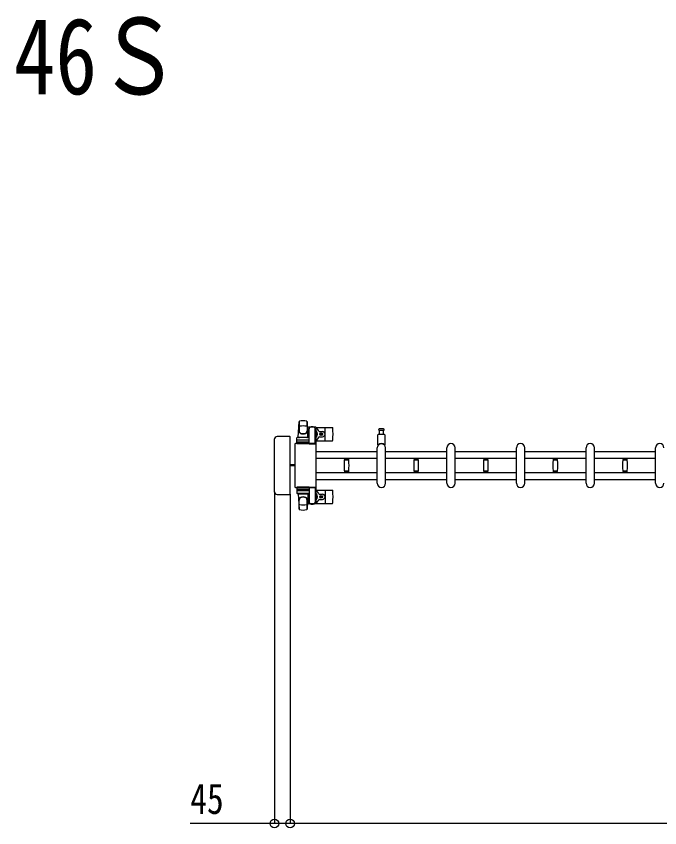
# Model space of a CAD drawing. Units: millimetres, scale not verified. Extents: x -16820 to 16820, y -11880 to 11880.
# Drawn here: x 8638 to 10487, y 1240 to 3570 of the extents above; entities that cross this region are included whole.
import ezdxf
from ezdxf.enums import TextEntityAlignment as Align

# ---------------------------------------------------------------- set-up
doc = ezdxf.new("R2010")
doc.units = ezdxf.units.MM
doc.header["$LTSCALE"] = 50
for name, color, linetype in [('0-1_USER1', 3, 'Continuous'), ('0-3_YKK_13', 4, 'Continuous'), ('0-4_YKK_A1', 4, 'Continuous'), ('0-5_YKK_D', 6, 'Continuous')]:
    doc.layers.add(name, color=color, linetype=linetype)
doc.styles.add('ＭＳ ゴシック', font='')
doc.styles.get('ＭＳ ゴシック').set_extended_font_data('MS Gothic')

msp = doc.modelspace()

# ---------------------------------------------------------------- linework, layer by layer
at = {"layer": '0-3_YKK_13'}
for p, q in [((9448.08, 2361.5), (9450.51, 2405.53)), ((9450.58, 2405.11), (9450.58, 2379.37)), ((9473.58, 2405.88), (9473.58, 2378.69)), ((9476.08, 2361.5), (9473.64, 2405.53)), ((9477.28, 2381.7), (9478.08, 2381.7)), ((9477.28, 2371.19), (9477.28, 2381.7)), ((9498.38, 2390), (9477.78, 2390)), ((9478.08, 2368.2), (9478.08, 2385.2)), ((9479.08, 2360.37), (9479.08, 2385)), ((9497.08, 2385.2), (9500.38, 2385.2)), ((9497.08, 2342.5), (9497.08, 2385)), ((9498.08, 2368.2), (9498.08, 2385.2)), ((9498.88, 2381.7), (9498.08, 2381.7)), ((9498.88, 2371.19), (9498.88, 2381.7)), ((9500.11, 2389), (9546.18, 2389)), ((9500.38, 2385.2), (9500.38, 2388)), ((9508.37, 2377.5), (9517.58, 2377.5)), ((9525.08, 2353), (9525.08, 2387)), ((9680.83, 2381), (9693.33, 2381)), ((9681.58, 2369.5), (9681.58, 2381)), ((9692.58, 2381), (9692.58, 2369.5)), ((9379.08, 2354.52), (9379.08, 2205.48)), ((9379.08, 2354.52), (9379.08, 2354.52)), ((9423.58, 2363), (9387.56, 2363)), ((9387.56, 2363), (9387.56, 2363)), ((9423.58, 2363), (9423.58, 2363)), ((9425.08, 2198.5), (9425.08, 2361.5)), ((9425.08, 2361.5), (9425.08, 2361.5)), ((9444.58, 2342.5), (9444.58, 2359.5)), ((9478.58, 2360.5), (9445.58, 2360.5)), ((9448.08, 2361.5), (9476.08, 2361.5)), ((9449.08, 2360.5), (9449.08, 2361.5)), ((9449.08, 2361.5), (9475.08, 2361.5)), ((9449.08, 2360.5), (9451.48, 2360.5)), ((9472.68, 2360.5), (9475.08, 2360.5)), ((9475.08, 2360.5), (9475.08, 2361.5)), ((9478.88, 2365.2), (9477.28, 2371.19)), ((9478.88, 2365.2), (9479.08, 2365.2)), ((9479.58, 2342.5), (9479.58, 2359.5)), ((9497.27, 2365.2), (9497.08, 2365.2)), ((9497.27, 2365.2), (9498.88, 2371.19)), ((9508.37, 2362.5), (9517.58, 2362.5)), ((9512.76, 2370.44), (9511.88, 2370.44)), ((9515.4, 2369.56), (9516.28, 2369.56)), ((9677.08, 2339.67), (9677.08, 2367.5)), ((9679.08, 2369.5), (9695.08, 2369.5)), ((9697.08, 2367.5), (9697.08, 2339.67)), ((9438.08, 2340.5), (9438.08, 2219.5)), ((9438.08, 2340.5), (9438.08, 2340.5)), ((9497.08, 2343), (9440.57, 2343)), ((9440.57, 2343), (9440.57, 2343)), ((9479.58, 2342.5), (9444.58, 2342.5)), ((9445.52, 2348), (9478.69, 2348)), ((9478.58, 2352.5), (9445.58, 2352.5)), ((9479.08, 2342.5), (9497.08, 2342.5)), ((9497.08, 2343), (9497.08, 2343)), ((9499.58, 2219.5), (9499.58, 2340.5)), ((9499.58, 2340.5), (9499.58, 2340.5)), ((9500.08, 2351), (9546.18, 2351)), ((9675.08, 2229), (9675.08, 2331)), ((9699.08, 2229), (9699.08, 2331)), ((9875.08, 2229), (9875.08, 2331)), ((9899.08, 2229), (9899.08, 2331)), ((10075.08, 2229), (10075.08, 2331)), ((10099.08, 2229), (10099.08, 2331)), ((10275.08, 2229), (10275.08, 2331)), ((10299.08, 2229), (10299.08, 2331)), ((10475.08, 2229), (10475.08, 2331)), ((9580.08, 2300.6), (9580.08, 2299.3)), ((9580.08, 2300.6), (9587.08, 2300.6)), ((9587.08, 2299), (9580.38, 2299)), ((9580.86, 2296), (9593.29, 2296)), ((9582.08, 2299), (9582.08, 2296)), ((9587.08, 2300.6), (9594.08, 2300.6)), ((9593.78, 2299), (9587.08, 2299)), ((9592.08, 2296), (9592.08, 2299)), ((9594.08, 2299.3), (9594.08, 2300.6)), ((9780.08, 2300.6), (9780.08, 2299.3)), ((9780.08, 2300.6), (9787.08, 2300.6)), ((9787.08, 2299), (9780.38, 2299)), ((9780.86, 2296), (9793.29, 2296)), ((9782.08, 2299), (9782.08, 2296)), ((9787.08, 2300.6), (9794.08, 2300.6)), ((9793.78, 2299), (9787.08, 2299)), ((9792.08, 2296), (9792.08, 2299)), ((9794.08, 2299.3), (9794.08, 2300.6)), ((9980.08, 2300.6), (9980.08, 2299.3)), ((9980.08, 2300.6), (9987.08, 2300.6)), ((9987.08, 2299), (9980.38, 2299)), ((9980.86, 2296), (9993.29, 2296)), ((9982.08, 2299), (9982.08, 2296)), ((9987.08, 2300.6), (9994.08, 2300.6)), ((9993.78, 2299), (9987.08, 2299)), ((9992.08, 2296), (9992.08, 2299)), ((9994.08, 2299.3), (9994.08, 2300.6)), ((10180.08, 2300.6), (10180.08, 2299.3)), ((10180.08, 2300.6), (10187.08, 2300.6)), ((10187.08, 2299), (10180.38, 2299)), ((10180.86, 2296), (10193.29, 2296)), ((10182.08, 2299), (10182.08, 2296)), ((10187.08, 2300.6), (10194.08, 2300.6)), ((10193.78, 2299), (10187.08, 2299)), ((10192.08, 2296), (10192.08, 2299)), ((10194.08, 2299.3), (10194.08, 2300.6)), ((10380.08, 2300.6), (10380.08, 2299.3)), ((10380.08, 2300.6), (10387.08, 2300.6)), ((10387.08, 2299), (10380.38, 2299)), ((10380.86, 2296), (10393.29, 2296)), ((10382.08, 2299), (10382.08, 2296)), ((10387.08, 2300.6), (10394.08, 2300.6)), ((10393.78, 2299), (10387.08, 2299)), ((10392.08, 2296), (10392.08, 2299)), ((10394.08, 2299.3), (10394.08, 2300.6)), ((9438.08, 2281.5), (9425.08, 2281.5)), ((9438.08, 2278.5), (9425.08, 2278.5)), ((9580.08, 2260.7), (9580.08, 2259.4)), ((9580.38, 2261), (9593.78, 2261)), ((9587.08, 2264), (9580.86, 2264)), ((9582.08, 2264), (9582.08, 2261)), ((9593.29, 2264), (9587.08, 2264)), ((9592.08, 2261), (9592.08, 2264)), ((9594.08, 2259.4), (9594.08, 2260.7)), ((9780.08, 2260.7), (9780.08, 2259.4)), ((9780.38, 2261), (9793.78, 2261)), ((9787.08, 2264), (9780.86, 2264)), ((9782.08, 2264), (9782.08, 2261)), ((9793.29, 2264), (9787.08, 2264)), ((9792.08, 2261), (9792.08, 2264)), ((9794.08, 2259.4), (9794.08, 2260.7)), ((9980.08, 2260.7), (9980.08, 2259.4)), ((9980.38, 2261), (9993.78, 2261)), ((9987.08, 2264), (9980.86, 2264)), ((9982.08, 2264), (9982.08, 2261)), ((9993.29, 2264), (9987.08, 2264)), ((9992.08, 2261), (9992.08, 2264)), ((9994.08, 2259.4), (9994.08, 2260.7)), ((10180.08, 2260.7), (10180.08, 2259.4)), ((10180.38, 2261), (10193.78, 2261)), ((10187.08, 2264), (10180.86, 2264)), ((10182.08, 2264), (10182.08, 2261)), ((10193.29, 2264), (10187.08, 2264)), ((10192.08, 2261), (10192.08, 2264)), ((10194.08, 2259.4), (10194.08, 2260.7)), ((10380.08, 2260.7), (10380.08, 2259.4)), ((10380.38, 2261), (10393.78, 2261)), ((10387.08, 2264), (10380.86, 2264)), ((10382.08, 2264), (10382.08, 2261)), ((10393.29, 2264), (10387.08, 2264)), ((10392.08, 2261), (10392.08, 2264)), ((10394.08, 2259.4), (10394.08, 2260.7)), ((9580.08, 2259.4), (9587.08, 2259.4)), ((9587.08, 2259.4), (9594.08, 2259.4)), ((9780.08, 2259.4), (9787.08, 2259.4)), ((9787.08, 2259.4), (9794.08, 2259.4)), ((9980.08, 2259.4), (9987.08, 2259.4)), ((9987.08, 2259.4), (9994.08, 2259.4)), ((10180.08, 2259.4), (10187.08, 2259.4)), ((10187.08, 2259.4), (10194.08, 2259.4)), ((10380.08, 2259.4), (10387.08, 2259.4)), ((10387.08, 2259.4), (10394.08, 2259.4)), ((9438.08, 2219.5), (9438.08, 2219.5)), ((9440.57, 2217), (9497.08, 2217)), ((9440.57, 2217), (9440.57, 2217)), ((9479.58, 2217.5), (9444.58, 2217.5)), ((9444.58, 2217.5), (9444.58, 2200.5)), ((9479.08, 2217.5), (9497.08, 2217.5)), ((9479.58, 2217.5), (9479.58, 2200.5)), ((9497.08, 2217.5), (9497.08, 2175)), ((9497.08, 2217), (9497.08, 2217)), ((9499.58, 2219.5), (9499.58, 2219.5)), ((9379.08, 2205.48), (9379.08, 2205.48)), ((9387.56, 2197), (9423.58, 2197)), ((9387.56, 2197), (9387.56, 2197)), ((9423.58, 2197), (9423.58, 2197)), ((9425.08, 2198.5), (9425.08, 2198.5)), ((9445.52, 2212), (9478.69, 2212)), ((9478.58, 2207.5), (9445.58, 2207.5)), ((9478.58, 2199.5), (9445.58, 2199.5)), ((9448.08, 2198.5), (9476.08, 2198.5)), ((9448.08, 2198.5), (9450.51, 2154.47)), ((9449.08, 2199.5), (9451.48, 2199.5)), ((9449.08, 2199.5), (9449.08, 2198.5)), ((9449.08, 2198.5), (9475.08, 2198.5)), ((9472.68, 2199.5), (9475.08, 2199.5)), ((9476.08, 2198.5), (9473.64, 2154.47)), ((9475.08, 2199.5), (9475.08, 2198.5)), ((9478.88, 2194.8), (9477.28, 2188.81)), ((9478.08, 2191.8), (9478.08, 2174.8)), ((9478.88, 2194.8), (9479.08, 2194.8)), ((9479.08, 2199.63), (9479.08, 2175)), ((9497.27, 2194.8), (9497.08, 2194.8)), ((9497.27, 2194.8), (9498.88, 2188.81)), ((9498.08, 2191.8), (9498.08, 2174.8)), ((9500.08, 2209), (9546.18, 2209)), ((9508.37, 2197.5), (9517.58, 2197.5)), ((9525.08, 2207), (9525.08, 2173)), ((9450.58, 2154.89), (9450.58, 2180.63)), ((9473.58, 2154.12), (9473.58, 2181.31)), ((9477.28, 2188.81), (9477.28, 2178.3)), ((9477.28, 2178.3), (9478.08, 2178.3)), ((9498.38, 2170), (9477.78, 2170)), ((9497.08, 2174.8), (9500.38, 2174.8)), ((9498.88, 2178.3), (9498.08, 2178.3)), ((9498.88, 2188.81), (9498.88, 2178.3)), ((9500.11, 2171), (9546.18, 2171)), ((9500.38, 2174.8), (9500.38, 2172)), ((9508.37, 2182.5), (9517.58, 2182.5)), ((9512.76, 2189.56), (9511.88, 2189.56)), ((9515.4, 2190.44), (9516.28, 2190.44))]:
    msp.add_line(p, q, dxfattribs=at)
for points in [[(9475.78, 2388), (9475.78, 2385.2), (9479.08, 2385.2)], [(9693.33, 2385), (9687.08, 2385), (9680.83, 2385)], [(9511.88, 2370.44), (9511.88, 2369.56), (9512.76, 2369.56)], [(9514.52, 2371.32), (9514.52, 2372.2), (9513.64, 2372.2), (9513.64, 2371.32)], [(9513.64, 2368.68), (9513.64, 2367.8), (9514.52, 2367.8), (9514.52, 2368.68)], [(9516.28, 2369.56), (9516.28, 2370.44), (9515.4, 2370.44)], [(9513.64, 2191.32), (9513.64, 2192.2), (9514.52, 2192.2), (9514.52, 2191.32)], [(9475.78, 2172), (9475.78, 2174.8), (9479.08, 2174.8)], [(9511.88, 2189.56), (9511.88, 2190.44), (9512.76, 2190.44)], [(9514.52, 2188.68), (9514.52, 2187.8), (9513.64, 2187.8), (9513.64, 2188.68)], [(9516.28, 2190.44), (9516.28, 2189.56), (9515.4, 2189.56)]]:
    msp.add_lwpolyline(points, dxfattribs=at)
for centre in [(9514.08, 2370), (9514.08, 2190)]:
    msp.add_circle(centre, 4, dxfattribs=at)
for centre, radius, start, end in [((9452.01, 2405.44), 1.5, 101.97738, 176.83138), ((9462.08, 2358), 50, 78.05356, 101.94644), ((9462.08, 2358), 50, 78.02262, 101.94644), ((9472.14, 2405.44), 1.5, 3.16862, 78.02262), ((9458.58, 2379.56), 8, 180, 263.72071), ((9458.58, 2378.69), 8, 180, 263.72071), ((9462.08, 2343.4), 50, 79.12335, 100.54947), ((9465.58, 2379.56), 8, 276.27929, 0), ((9465.58, 2378.69), 8, 276.27929, 0), ((9488.08, 2370), 21, 125.85347, 129.53368), ((9488.08, 2370), 15, 143.1301, 149.27754), ((9477.78, 2388), 2, 90, 180), ((9484.08, 2385), 5, 90, 180), ((9488.08, 2370), 21, 72.24721, 107.75279), ((9492.08, 2385), 5, 0, 90), ((9498.38, 2388), 2, 0, 90), ((9488.08, 2370), 15, 323.1301, 36.8699), ((9488.08, 2370), 21, 22.72842, 54.14653), ((9508.37, 2378.5), 1, 202.72842, 270), ((9517.58, 2370), 7.5, 270, 90), ((9546.18, 2388), 1, 5.73917, 90), ((9367.08, 2370), 181, 354.26083, 5.73917), ((9680.83, 2383), 2, 90, 180), ((9680.83, 2383), 2, 180, 270), ((9693.33, 2383), 2, 0, 90), ((9693.33, 2383), 2, 270, 0), ((9445.58, 2359.5), 1, 90, 180), ((9462.08, 2411.37), 40, 263.72071, 276.27929), ((9462.08, 2410.5), 40, 263.72071, 276.27929), ((9478.58, 2359.5), 1, 0, 90), ((9488.08, 2370), 21, 304.8499, 337.27158), ((9508.37, 2361.5), 1, 90, 157.27158), ((9512.76, 2371.32), 0.88, 270, 0), ((9512.76, 2368.68), 0.88, 0, 90), ((9515.4, 2371.32), 0.88, 180, 270), ((9515.4, 2368.68), 0.88, 90, 180), ((9679.08, 2367.5), 2, 90, 180), ((9695.08, 2367.5), 2, 0, 90), ((9445.58, 2351.5), 1, 90, 180), ((9478.58, 2351.5), 1, 0, 90), ((9546.18, 2352), 1, 270, 354.26083), ((9687.08, 2331), 12, 0, 180), ((9678.08, 2339.67), 1, 180, 316.0544), ((9687.08, 2331), 11.5, 43.94553, 136.0544), ((9696.08, 2339.67), 1, 223.94553, 0), ((9887.08, 2331), 12, 0, 180), ((10087.08, 2331), 12, 0, 180), ((10287.08, 2331), 12, 0, 180), ((10487.08, 2331), 12, 0, 180), ((9580.38, 2299.3), 0.3, 180, 270), ((9836.08, 2280), 256, 176.47982, 183.52018), ((9580.86, 2295.7), 0.3, 90, 176.47982), ((9593.29, 2295.7), 0.3, 3.52018, 90), ((9338.08, 2280), 256, 356.47982, 3.52018), ((9593.78, 2299.3), 0.3, 270, 0), ((9780.38, 2299.3), 0.3, 180, 270), ((10036.08, 2280), 256, 176.47982, 183.52018), ((9780.86, 2295.7), 0.3, 90, 176.47982), ((9793.29, 2295.7), 0.3, 3.52018, 90), ((9538.08, 2280), 256, 356.47982, 3.52018), ((9793.78, 2299.3), 0.3, 270, 0), ((9980.38, 2299.3), 0.3, 180, 270), ((10236.08, 2280), 256, 176.47982, 183.52018), ((9980.86, 2295.7), 0.3, 90, 176.47982), ((9993.29, 2295.7), 0.3, 3.52018, 90), ((9738.08, 2280), 256, 356.47982, 3.52018), ((9993.78, 2299.3), 0.3, 270, 0), ((10180.38, 2299.3), 0.3, 180, 270), ((10436.08, 2280), 256, 176.47982, 183.52018), ((10180.86, 2295.7), 0.3, 90, 176.47982), ((10193.29, 2295.7), 0.3, 3.52018, 90), ((9938.08, 2280), 256, 356.47982, 3.52018), ((10193.78, 2299.3), 0.3, 270, 0), ((10380.38, 2299.3), 0.3, 180, 270), ((10636.08, 2280), 256, 176.47982, 183.52018), ((10380.86, 2295.7), 0.3, 90, 176.47982), ((10393.29, 2295.7), 0.3, 3.52018, 90), ((10138.08, 2280), 256, 356.47982, 3.52018), ((10393.78, 2299.3), 0.3, 270, 0), ((9580.38, 2260.7), 0.3, 90, 180), ((9580.86, 2264.3), 0.3, 183.52018, 270), ((9593.29, 2264.3), 0.3, 270, 356.47982), ((9593.78, 2260.7), 0.3, 0, 90), ((9780.38, 2260.7), 0.3, 90, 180), ((9780.86, 2264.3), 0.3, 183.52018, 270), ((9793.29, 2264.3), 0.3, 270, 356.47982), ((9793.78, 2260.7), 0.3, 0, 90), ((9980.38, 2260.7), 0.3, 90, 180), ((9980.86, 2264.3), 0.3, 183.52018, 270), ((9993.29, 2264.3), 0.3, 270, 356.47982), ((9993.78, 2260.7), 0.3, 0, 90), ((10180.38, 2260.7), 0.3, 90, 180), ((10180.86, 2264.3), 0.3, 183.52018, 270), ((10193.29, 2264.3), 0.3, 270, 356.47982), ((10193.78, 2260.7), 0.3, 0, 90), ((10380.38, 2260.7), 0.3, 90, 180), ((10380.86, 2264.3), 0.3, 183.52018, 270), ((10393.29, 2264.3), 0.3, 270, 356.47982), ((10393.78, 2260.7), 0.3, 0, 90), ((9687.08, 2229), 12, 180, 0), ((9887.08, 2229), 12, 180, 0), ((10087.08, 2229), 12, 180, 0), ((10287.08, 2229), 12, 180, 0), ((10487.08, 2229), 12, 180, 0), ((9445.58, 2208.5), 1, 180, 270), ((9445.58, 2200.5), 1, 180, 270), ((9478.58, 2208.5), 1, 270, 0), ((9478.58, 2200.5), 1, 270, 0), ((9488.08, 2190), 21, 22.72842, 55.1501), ((9488.08, 2190), 15, 323.1301, 36.8699), ((9508.37, 2198.5), 1, 202.72842, 270), ((9512.76, 2191.32), 0.88, 270, 0), ((9515.4, 2191.32), 0.88, 180, 270), ((9517.58, 2190), 7.5, 270, 90), ((9546.18, 2208), 1, 5.73917, 90), ((9367.08, 2190), 181, 354.26083, 5.73917), ((9458.58, 2181.31), 8, 96.27929, 180), ((9458.58, 2180.44), 8, 96.27929, 180), ((9462.08, 2216.6), 50, 259.45053, 280.87665), ((9462.08, 2149.5), 40, 83.72071, 96.27929), ((9462.08, 2148.63), 40, 83.72071, 96.27929), ((9465.58, 2181.31), 8, 0, 83.72071), ((9465.58, 2180.44), 8, 0, 83.72071), ((9488.08, 2190), 21, 230.46632, 234.14653), ((9488.08, 2190), 15, 210.72246, 216.8699), ((9477.78, 2172), 2, 180, 270), ((9484.08, 2175), 5, 180, 270), ((9488.08, 2190), 21, 252.24721, 287.75279), ((9492.08, 2175), 5, 270, 0), ((9498.38, 2172), 2, 270, 0), ((9488.08, 2190), 21, 305.85347, 337.27158), ((9508.37, 2181.5), 1, 90, 157.27158), ((9512.76, 2188.68), 0.88, 0, 90), ((9515.4, 2188.68), 0.88, 90, 180), ((9546.18, 2172), 1, 270, 354.26083), ((9452.01, 2154.56), 1.5, 183.16862, 258.02262), ((9462.08, 2202), 50, 258.05356, 281.97738), ((9462.08, 2202), 50, 258.05356, 281.94644), ((9472.14, 2154.56), 1.5, 281.97738, 356.83138)]:
    msp.add_arc(centre, radius, start, end, dxfattribs=at)
for centre, major_axis, ratio, start_param, end_param in [((9387.59, 2354.48), (-6.03, 6.03), 0.996541, 5.4996506, 7.06672), ((9423.58, 2361.5), (1.06, 1.06), 0.997762, 5.4996506, 7.06672), ((9440.58, 2340.5), (1.77, -1.77), 0.997169, 2.358058, 3.9251274), ((9497.07, 2340.5), (-1.77, -1.77), 0.997169, 2.358058, 3.9251274), ((9440.58, 2219.5), (-1.77, -1.77), 0.997169, 5.4996506, 7.06672), ((9497.07, 2219.5), (1.77, -1.77), 0.997169, 5.4996506, 7.06672), ((9387.59, 2205.52), (6.03, 6.03), 0.996541, 2.358058, 3.9251274), ((9423.58, 2198.5), (-1.06, 1.06), 0.997762, 2.358058, 3.9251274)]:
    msp.add_ellipse(centre, major_axis=major_axis, ratio=ratio, start_param=start_param, end_param=end_param, dxfattribs=at)
at = {"layer": '0-4_YKK_A1'}
for p, q in [((9476.08, 2385), (9476.08, 2360.5)), ((9478.08, 2385), (9476.08, 2385)), ((9500.08, 2385), (9498.08, 2385)), ((9500.08, 2320.5), (9500.08, 2385)), ((9499.58, 2320.5), (9675.08, 2320.5)), ((9699.08, 2320.5), (9875.08, 2320.5)), ((9899.08, 2320.5), (10075.08, 2320.5)), ((10099.08, 2320.5), (10275.08, 2320.5)), ((10299.08, 2320.5), (10475.08, 2320.5)), ((9499.58, 2300.5), (9675.08, 2300.5)), ((9500.08, 2259.5), (9500.08, 2300.5)), ((9699.08, 2300.5), (9875.08, 2300.5)), ((9899.08, 2300.5), (10075.08, 2300.5)), ((10099.08, 2300.5), (10275.08, 2300.5)), ((10299.08, 2300.5), (10475.08, 2300.5)), ((9499.58, 2259.5), (9675.08, 2259.5)), ((9499.58, 2239.5), (9675.08, 2239.5)), ((9500.08, 2175), (9500.08, 2239.5)), ((9699.08, 2259.5), (9875.08, 2259.5)), ((9699.08, 2239.5), (9875.08, 2239.5)), ((9899.08, 2259.5), (10075.08, 2259.5)), ((9899.08, 2239.5), (10075.08, 2239.5)), ((10099.08, 2259.5), (10275.08, 2259.5)), ((10099.08, 2239.5), (10275.08, 2239.5)), ((10299.08, 2259.5), (10475.08, 2259.5)), ((10299.08, 2239.5), (10475.08, 2239.5)), ((9476.08, 2199.5), (9476.08, 2175)), ((9476.08, 2175), (9479.08, 2175)), ((9497.08, 2175), (9500.08, 2175))]:
    msp.add_line(p, q, dxfattribs=at)
at = {"layer": '0-5_YKK_D'}
for p, q in [((9379.58, 2204.5), (9379.58, 1251)), ((9424.58, 2197.5), (9424.58, 1251)), ((9424.58, 2132), (9424.58, 1251)), ((13935.58, 1252), (9424.58, 1252))]:
    msp.add_line(p, q, dxfattribs=at)
msp.add_lwpolyline([(9424.58, 1252), (9379.58, 1252), (9137.18, 1252)], dxfattribs=at)
for centre in [(9379.58, 1252), (9424.58, 1252), (9424.58, 1252)]:
    msp.add_circle(centre, 12.5, dxfattribs=at)

# ---------------------------------------------------------------- texts
at = {"layer": '0-1_USER1', "style": 'ＭＳ ゴシック', "width": 0.8}
msp.add_text('46Ｓ', height=219.9, dxfattribs=at).set_placement((8630.55, 3280), align=Align.BOTTOM_LEFT)
at = {"layer": '0-5_YKK_D', "style": 'ＭＳ ゴシック', "width": 0.8}
msp.add_text('45', height=87.98, dxfattribs=at).set_placement((9137.98, 1252.8), align=Align.BOTTOM_LEFT)

doc.saveas('drawing.dxf')
